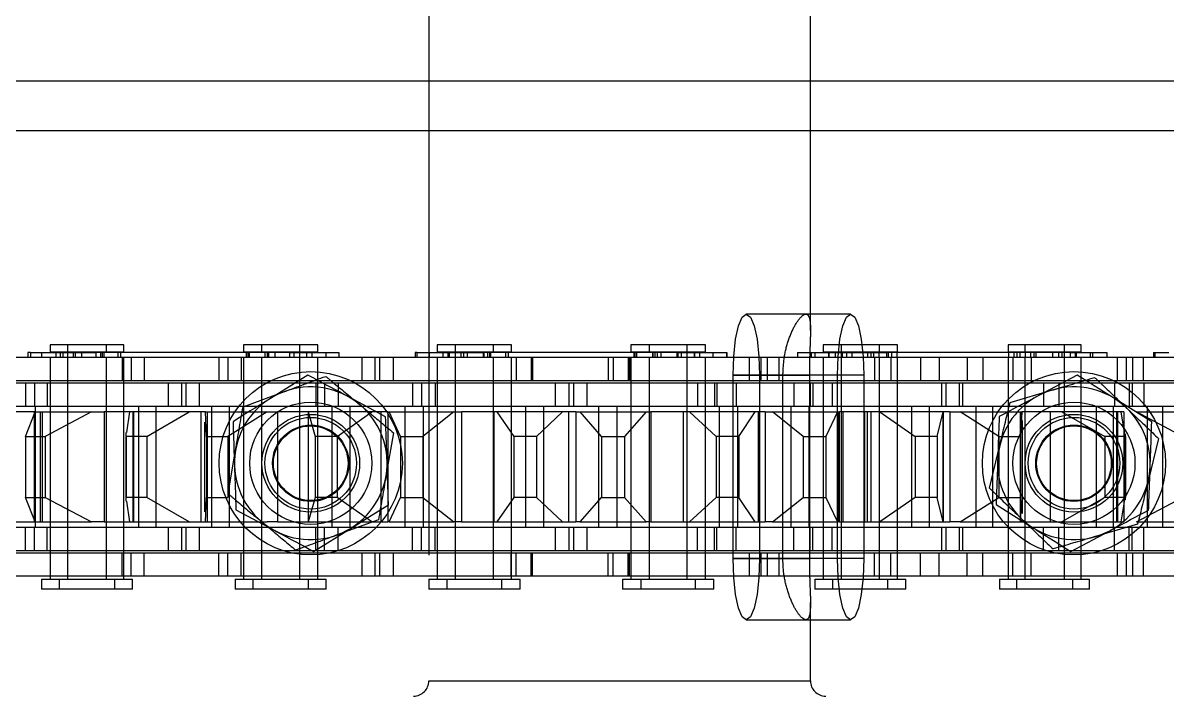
# Model space of a CAD drawing. Header units: metres. Extents: x 0 to 21025, y 0 to 14850.
# Drawn here: x 5681.6 to 5756.6, y 9286.4 to 9330.4 of the extents above; entities that cross this region are included whole.
import ezdxf

# ---------------------------------------------------------------- set-up
doc = ezdxf.new("R2010")
doc.units = ezdxf.units.M
doc.header["$LTSCALE"] = 25
doc.linetypes.add('HIDDEN2', pattern=[4.7625, 3.175, -1.5875])
doc.layers.add('SL4', color=4, linetype='Continuous')
doc.layers.add('ST1', color=7, linetype='HIDDEN2')

msp = doc.modelspace()

# ---------------------------------------------------------------- linework, layer by layer
at = {"layer": 'SL4'}
for p, q in [((5823.739, 9326.624), (5668.499, 9326.624)), ((5700.309, 9307.394), (5697.858, 9305.869)), ((5750.704, 9307.393), (5748.154, 9306.04)), ((5705.401, 9304.673), (5702.855, 9306.033)), ((5755.598, 9304.331), (5753.151, 9305.862)), ((5745.4, 9298.916), (5747.847, 9297.385)), ((5695.596, 9298.574), (5698.142, 9297.214)), ((5700.688, 9295.853), (5703.14, 9297.378)), ((5750.294, 9295.854), (5752.844, 9297.208))]:
    msp.add_line(p, q, dxfattribs=at)
for centre, start, end in [((5700.499, 9301.624), 61.88136, 121.88136), ((5750.499, 9301.624), 57.96809, 117.96809), ((5700.499, 9301.624), 121.88136, 181.88136), ((5700.499, 9301.624), 1.88136, 61.88136), ((5750.499, 9301.624), 117.96809, 177.96809), ((5750.499, 9301.624), 357.96809, 57.96809), ((5700.499, 9301.624), 301.88136, 1.88136), ((5750.499, 9301.624), 177.96809, 237.96809), ((5700.499, 9301.624), 181.88136, 241.88136), ((5750.499, 9301.624), 297.96809, 357.96809), ((5700.499, 9301.624), 241.88136, 301.88136), ((5750.499, 9301.624), 237.96809, 297.96809)]:
    msp.add_arc(centre, 5, start, end, dxfattribs=at)
for points, knots in [([(5702.855, 9306.033), (5702.795, 9306.066), (5701.935, 9306.525), (5701.093, 9306.975), (5700.309, 9307.394)], [0, 0, 0, 0, 0.070201, 1, 1, 1, 1]), ([(5753.151, 9305.862), (5753.093, 9305.899), (5752.266, 9306.416), (5751.457, 9306.922), (5750.704, 9307.393)], [0, 0, 0, 0, 0.070201, 1, 1, 1, 1]), ([(5697.858, 9305.869), (5697.8, 9305.833), (5696.972, 9305.318), (5696.161, 9304.814), (5695.407, 9304.345)], [0, 0, 0, 0, 0.070201, 1, 1, 1, 1]), ([(5748.154, 9306.04), (5748.094, 9306.008), (5747.233, 9305.55), (5746.389, 9305.102), (5745.604, 9304.686)], [0, 0, 0, 0, 0.070201, 1, 1, 1, 1]), ([(5705.496, 9301.788), (5705.489, 9302.014), (5705.457, 9302.99), (5705.425, 9303.942), (5705.401, 9304.673)], [0, 0, 0, 0, 0.231849, 1, 1, 1, 1]), ([(5745.604, 9304.686), (5745.578, 9303.955), (5745.545, 9303.003), (5745.51, 9302.027), (5745.502, 9301.801)], [0, 0, 0, 0, 0.768151, 1, 1, 1, 1]), ([(5695.407, 9304.345), (5695.431, 9303.614), (5695.462, 9302.662), (5695.494, 9301.686), (5695.502, 9301.459)], [0, 0, 0, 0, 0.768151, 1, 1, 1, 1]), ([(5755.496, 9301.446), (5755.504, 9301.673), (5755.538, 9302.649), (5755.572, 9303.6), (5755.598, 9304.331)], [0, 0, 0, 0, 0.231849, 1, 1, 1, 1]), ([(5705.591, 9298.903), (5705.584, 9299.101), (5705.554, 9300.04), (5705.521, 9301.017), (5705.496, 9301.788)], [0, 0, 0, 0, 0.211001, 1, 1, 1, 1]), ([(5745.502, 9301.801), (5745.475, 9301.03), (5745.44, 9300.053), (5745.407, 9299.114), (5745.4, 9298.916)], [0, 0, 0, 0, 0.788999, 1, 1, 1, 1]), ([(5695.502, 9301.459), (5695.527, 9300.689), (5695.559, 9299.712), (5695.59, 9298.772), (5695.596, 9298.574)], [0, 0, 0, 0, 0.788999, 1, 1, 1, 1]), ([(5755.393, 9298.561), (5755.4, 9298.76), (5755.434, 9299.699), (5755.468, 9300.676), (5755.496, 9301.446)], [0, 0, 0, 0, 0.211001, 1, 1, 1, 1]), ([(5703.14, 9297.378), (5703.198, 9297.414), (5704.026, 9297.929), (5704.837, 9298.433), (5705.591, 9298.903)], [0, 0, 0, 0, 0.070201, 1, 1, 1, 1]), ([(5752.844, 9297.208), (5752.904, 9297.24), (5753.765, 9297.697), (5754.609, 9298.145), (5755.393, 9298.561)], [0, 0, 0, 0, 0.070201, 1, 1, 1, 1]), ([(5698.142, 9297.214), (5698.203, 9297.181), (5699.062, 9296.722), (5699.905, 9296.272), (5700.688, 9295.853)], [0, 0, 0, 0, 0.070201, 1, 1, 1, 1]), ([(5747.847, 9297.385), (5747.905, 9297.349), (5748.731, 9296.831), (5749.541, 9296.325), (5750.294, 9295.854)], [0, 0, 0, 0, 0.070201, 1, 1, 1, 1])]:
    msp.add_open_spline(points, degree=3, knots=knots, dxfattribs=at)
at = {"layer": 'ST1'}
for p, q in [((5708.236, 9374.989), (5708.236, 9287.384)), ((5733.236, 9310.319), (5733.236, 9374.989)), ((5878.736, 9323.386), (4878.736, 9323.386)), ((5732.939, 9311.384), (5729.034, 9311.384)), ((5735.868, 9311.384), (5729.034, 9311.384)), ((5683.426, 9309.384), (5683.423, 9309.384)), ((5683.423, 9309.384), (5683.423, 9308.91)), ((5684.569, 9309.384), (5683.426, 9309.384)), ((5688.259, 9309.384), (5684.569, 9309.384)), ((5684.569, 9309.384), (5684.569, 9308.91)), ((5687.113, 9308.91), (5687.113, 9309.384)), ((5688.259, 9308.91), (5688.259, 9309.384)), ((5696.104, 9309.384), (5696.101, 9309.384)), ((5696.101, 9309.384), (5696.101, 9308.91)), ((5697.269, 9309.384), (5696.104, 9309.384)), ((5700.959, 9309.384), (5697.269, 9309.384)), ((5697.269, 9309.384), (5697.269, 9308.91)), ((5699.791, 9308.91), (5699.791, 9309.384)), ((5700.959, 9308.91), (5700.959, 9309.384)), ((5708.78, 9309.384), (5708.779, 9309.384)), ((5708.779, 9309.384), (5708.779, 9308.91)), ((5709.969, 9309.384), (5708.78, 9309.384)), ((5713.659, 9309.384), (5709.969, 9309.384)), ((5709.969, 9309.384), (5709.969, 9308.91)), ((5712.469, 9308.91), (5712.469, 9309.384)), ((5713.659, 9308.91), (5713.659, 9309.384)), ((5721.473, 9309.384), (5721.472, 9309.384)), ((5721.472, 9309.384), (5721.472, 9308.91)), ((5722.668, 9309.384), (5721.473, 9309.384)), ((5726.358, 9309.384), (5722.668, 9309.384)), ((5722.668, 9309.384), (5722.668, 9308.91)), ((5725.162, 9308.91), (5725.162, 9309.384)), ((5726.358, 9308.91), (5726.358, 9309.384)), ((5735.239, 9309.384), (5734.071, 9309.384)), ((5734.071, 9309.384), (5734.071, 9308.91)), ((5738.929, 9309.384), (5735.239, 9309.384)), ((5735.239, 9309.384), (5735.239, 9308.91)), ((5737.761, 9308.91), (5737.761, 9309.384)), ((5738.929, 9308.91), (5738.929, 9309.384)), ((5747.283, 9309.384), (5746.182, 9309.384)), ((5746.182, 9309.384), (5746.182, 9308.91)), ((5750.973, 9309.384), (5747.283, 9309.384)), ((5747.283, 9309.384), (5747.283, 9308.91)), ((5749.872, 9308.91), (5749.872, 9309.384)), ((5750.973, 9308.91), (5750.973, 9309.384)), ((5689.589, 9308.541), (5680.494, 9308.541)), ((5681.956, 9308.873), (5681.956, 9308.541)), ((5682.129, 9308.873), (5681.956, 9308.873)), ((5682.129, 9308.873), (5682.129, 9308.541)), ((5682.129, 9308.873), (5682.862, 9308.873)), ((5682.862, 9308.873), (5686.414, 9308.873)), ((5682.862, 9308.873), (5682.862, 9308.541)), ((5683.423, 9308.91), (5684.569, 9308.91)), ((5683.423, 9308.541), (5683.423, 9307.021)), ((5683.423, 9308.541), (5683.423, 9294.042)), ((5683.792, 9308.91), (5683.792, 9308.541)), ((5684.076, 9308.873), (5684.076, 9308.541)), ((5684.249, 9308.873), (5684.249, 9308.541)), ((5684.569, 9308.91), (5688.259, 9308.91)), ((5684.569, 9308.873), (5684.569, 9307.021)), ((5684.569, 9308.541), (5684.569, 9294.042)), ((5684.938, 9308.91), (5684.938, 9308.541)), ((5685.06, 9308.873), (5685.06, 9308.541)), ((5685.475, 9308.873), (5685.475, 9308.541)), ((5686.414, 9308.873), (5686.414, 9308.541)), ((5699.114, 9308.873), (5686.414, 9308.873)), ((5686.744, 9308.541), (5686.744, 9308.91)), ((5686.832, 9308.873), (5686.832, 9308.541)), ((5686.936, 9308.873), (5686.936, 9308.541)), ((5687.113, 9307.021), (5687.113, 9308.541)), ((5687.113, 9294.042), (5687.113, 9308.541)), ((5687.89, 9308.541), (5687.89, 9308.91)), ((5688.033, 9308.873), (5688.033, 9308.541)), ((5688.145, 9308.541), (5688.145, 9307.021)), ((5688.259, 9307.021), (5688.259, 9308.541)), ((5688.259, 9294.042), (5688.259, 9308.541)), ((5688.729, 9308.541), (5688.729, 9307.021)), ((5689.589, 9308.541), (5689.589, 9307.021)), ((5695.939, 9308.541), (5689.589, 9308.541)), ((5694.484, 9308.541), (5694.484, 9307.021)), ((5695.069, 9308.541), (5695.069, 9307.021)), ((5695.939, 9308.541), (5695.939, 9307.021)), ((5705.034, 9308.541), (5695.939, 9308.541)), ((5696.101, 9308.91), (5697.269, 9308.91)), ((5696.101, 9308.541), (5696.101, 9307.021)), ((5696.101, 9308.541), (5696.101, 9294.042)), ((5696.278, 9308.873), (5696.278, 9308.541)), ((5696.381, 9308.873), (5696.381, 9308.541)), ((5696.47, 9308.91), (5696.47, 9308.541)), ((5697.269, 9308.91), (5700.959, 9308.91)), ((5697.269, 9308.541), (5697.269, 9307.021)), ((5697.269, 9308.541), (5697.269, 9294.042)), ((5697.495, 9308.873), (5697.495, 9308.541)), ((5697.638, 9308.91), (5697.638, 9308.541)), ((5697.738, 9308.873), (5697.738, 9308.541)), ((5698.154, 9308.873), (5698.154, 9308.541)), ((5699.114, 9308.873), (5699.114, 9308.541)), ((5699.114, 9308.873), (5702.345, 9308.873)), ((5699.422, 9308.541), (5699.422, 9308.91)), ((5699.791, 9307.021), (5699.791, 9308.873)), ((5699.791, 9294.042), (5699.791, 9308.541)), ((5700.221, 9308.873), (5700.221, 9308.541)), ((5700.59, 9308.541), (5700.59, 9308.91)), ((5700.959, 9307.021), (5700.959, 9308.541)), ((5700.959, 9294.042), (5700.959, 9308.541)), ((5701.498, 9308.541), (5701.498, 9308.873)), ((5702.345, 9308.873), (5702.345, 9308.541)), ((5703.866, 9307.021), (5703.866, 9308.541)), ((5704.704, 9308.541), (5704.704, 9307.021)), ((5705.894, 9308.541), (5705.034, 9308.541)), ((5705.034, 9307.021), (5705.034, 9308.541)), ((5715.028, 9308.541), (5705.894, 9308.541)), ((5705.894, 9308.541), (5705.894, 9307.021)), ((5707.346, 9308.873), (5707.346, 9308.541)), ((5707.444, 9308.873), (5707.346, 9308.873)), ((5707.444, 9308.873), (5707.444, 9308.541)), ((5707.444, 9308.873), (5708.262, 9308.873)), ((5708.262, 9308.873), (5711.842, 9308.873)), ((5708.262, 9308.873), (5708.262, 9308.541)), ((5708.779, 9308.91), (5709.969, 9308.91)), ((5708.779, 9308.541), (5708.779, 9307.021)), ((5708.779, 9308.541), (5708.779, 9294.042)), ((5709.148, 9308.91), (5709.148, 9308.541)), ((5709.469, 9308.873), (5709.469, 9308.541)), ((5709.567, 9308.873), (5709.567, 9308.541)), ((5709.969, 9308.91), (5713.659, 9308.91)), ((5709.969, 9308.873), (5709.969, 9307.021)), ((5709.969, 9308.541), (5709.969, 9294.042)), ((5710.338, 9308.91), (5710.338, 9308.541)), ((5710.506, 9308.873), (5710.506, 9308.541)), ((5710.743, 9308.873), (5710.743, 9308.541)), ((5711.786, 9308.873), (5711.786, 9308.541)), ((5711.842, 9308.873), (5711.842, 9308.541)), ((5724.542, 9308.873), (5711.842, 9308.873)), ((5712.1, 9308.541), (5712.1, 9308.91)), ((5712.213, 9308.873), (5712.213, 9308.541)), ((5712.272, 9308.873), (5712.272, 9308.541)), ((5712.469, 9307.021), (5712.469, 9308.541)), ((5712.469, 9294.042), (5712.469, 9308.541)), ((5713.29, 9308.541), (5713.29, 9308.91)), ((5713.426, 9308.873), (5713.426, 9308.541)), ((5713.44, 9308.873), (5713.44, 9308.541)), ((5713.631, 9308.541), (5713.631, 9307.021)), ((5713.659, 9307.021), (5713.659, 9308.541)), ((5713.659, 9294.042), (5713.659, 9308.541)), ((5713.964, 9308.541), (5713.964, 9307.021)), ((5714.949, 9308.541), (5714.949, 9307.021)), ((5715.028, 9308.541), (5715.028, 9307.021)), ((5721.378, 9308.541), (5715.028, 9308.541)), ((5719.977, 9308.541), (5719.977, 9307.021)), ((5720.311, 9308.541), (5720.311, 9307.021)), ((5721.299, 9308.541), (5721.299, 9307.021)), ((5721.378, 9308.541), (5721.378, 9307.021)), ((5730.433, 9308.541), (5721.378, 9308.541)), ((5721.472, 9308.91), (5722.668, 9308.91)), ((5721.472, 9308.541), (5721.472, 9307.021)), ((5721.472, 9308.541), (5721.472, 9294.042)), ((5721.67, 9308.873), (5721.67, 9308.541)), ((5721.729, 9308.873), (5721.729, 9308.541)), ((5721.841, 9308.91), (5721.841, 9308.541)), ((5722.668, 9308.91), (5726.358, 9308.91)), ((5722.668, 9308.541), (5722.668, 9307.021)), ((5722.668, 9308.541), (5722.668, 9294.042)), ((5722.887, 9308.873), (5722.887, 9308.541)), ((5722.901, 9308.873), (5722.901, 9308.541)), ((5723.037, 9308.91), (5723.037, 9308.541)), ((5723.199, 9308.873), (5723.199, 9308.541)), ((5723.436, 9308.873), (5723.436, 9308.541)), ((5724.485, 9308.873), (5724.485, 9308.541)), ((5724.542, 9308.873), (5724.542, 9308.541)), ((5724.542, 9308.873), (5727.756, 9308.873)), ((5724.793, 9308.541), (5724.793, 9308.91)), ((5725.162, 9307.021), (5725.162, 9308.873)), ((5725.162, 9294.042), (5725.162, 9308.541)), ((5725.609, 9308.873), (5725.609, 9308.541)), ((5725.632, 9308.873), (5725.632, 9308.541)), ((5725.989, 9308.541), (5725.989, 9308.91)), ((5726.358, 9307.021), (5726.358, 9308.541)), ((5726.358, 9294.042), (5726.358, 9308.541)), ((5726.869, 9308.541), (5726.869, 9308.873)), ((5727.732, 9308.873), (5727.732, 9308.541)), ((5727.756, 9308.873), (5727.756, 9308.541)), ((5729.237, 9307.021), (5729.237, 9308.541)), ((5729.996, 9308.541), (5729.996, 9307.021)), ((5731.164, 9308.541), (5730.433, 9308.541)), ((5730.433, 9307.021), (5730.433, 9308.541)), ((5741.679, 9308.541), (5731.164, 9308.541)), ((5731.164, 9308.541), (5731.164, 9307.021)), ((5732.391, 9308.873), (5732.391, 9308.541)), ((5732.391, 9308.873), (5733.532, 9308.873)), ((5733.279, 9308.873), (5733.279, 9308.541)), ((5733.532, 9308.873), (5738.21, 9308.873)), ((5733.532, 9308.873), (5733.532, 9308.541)), ((5734.071, 9308.91), (5735.239, 9308.91)), ((5734.071, 9308.541), (5734.071, 9307.021)), ((5734.071, 9308.541), (5734.071, 9294.042)), ((5734.416, 9308.873), (5734.416, 9308.541)), ((5734.44, 9308.91), (5734.44, 9308.541)), ((5734.847, 9308.873), (5734.847, 9308.541)), ((5735.239, 9308.91), (5738.929, 9308.91)), ((5735.239, 9308.873), (5735.239, 9307.021)), ((5735.239, 9308.541), (5735.239, 9294.042)), ((5735.305, 9308.873), (5735.305, 9308.541)), ((5735.608, 9308.91), (5735.608, 9308.541)), ((5735.957, 9308.873), (5735.957, 9308.541)), ((5736.985, 9308.873), (5736.985, 9308.541)), ((5737.194, 9308.873), (5737.194, 9308.541)), ((5737.392, 9308.541), (5737.392, 9308.91)), ((5737.44, 9308.541), (5737.44, 9307.021)), ((5737.726, 9308.873), (5737.726, 9308.541)), ((5737.761, 9307.021), (5737.761, 9308.541)), ((5737.761, 9294.042), (5737.761, 9308.541)), ((5738.21, 9308.873), (5738.21, 9308.541)), ((5750.255, 9308.873), (5738.21, 9308.873)), ((5738.339, 9308.873), (5738.339, 9308.541)), ((5738.511, 9308.541), (5738.511, 9307.021)), ((5738.56, 9308.541), (5738.56, 9308.91)), ((5738.9, 9308.873), (5738.9, 9308.541)), ((5738.929, 9307.021), (5738.929, 9308.541)), ((5738.929, 9294.042), (5738.929, 9308.541)), ((5740.448, 9308.541), (5740.448, 9307.021)), ((5741.679, 9308.541), (5741.679, 9307.021)), ((5747.701, 9308.541), (5741.679, 9308.541)), ((5743.496, 9308.541), (5743.496, 9307.021)), ((5744.533, 9308.541), (5744.533, 9307.021)), ((5746.182, 9308.91), (5747.283, 9308.91)), ((5746.182, 9308.541), (5746.182, 9307.021)), ((5746.182, 9308.541), (5746.182, 9294.042)), ((5746.217, 9308.873), (5746.217, 9308.541)), ((5746.503, 9308.541), (5746.503, 9307.021)), ((5746.551, 9308.91), (5746.551, 9308.541)), ((5746.75, 9308.873), (5746.75, 9308.541)), ((5746.958, 9308.873), (5746.958, 9308.541)), ((5747.283, 9308.91), (5750.973, 9308.91)), ((5747.283, 9308.541), (5747.283, 9307.021)), ((5747.283, 9308.541), (5747.283, 9294.042)), ((5747.312, 9308.873), (5747.312, 9308.541)), ((5747.652, 9308.91), (5747.652, 9308.541)), ((5747.701, 9308.541), (5747.701, 9307.021)), ((5755.048, 9308.541), (5747.701, 9308.541)), ((5747.873, 9308.873), (5747.873, 9308.541)), ((5748.002, 9308.873), (5748.002, 9308.541)), ((5749.096, 9308.873), (5749.096, 9308.541)), ((5749.503, 9308.541), (5749.503, 9308.91)), ((5749.71, 9308.873), (5749.71, 9308.541)), ((5749.872, 9307.021), (5749.872, 9308.873)), ((5749.872, 9294.042), (5749.872, 9308.541)), ((5750.255, 9308.873), (5750.255, 9308.541)), ((5750.255, 9308.873), (5752.66, 9308.873)), ((5750.604, 9308.541), (5750.604, 9308.91)), ((5750.646, 9308.873), (5750.646, 9308.541)), ((5750.973, 9307.021), (5750.973, 9308.541)), ((5750.973, 9294.042), (5750.973, 9308.541)), ((5751.579, 9308.541), (5751.579, 9308.873)), ((5751.725, 9308.873), (5751.725, 9308.541)), ((5752.66, 9308.873), (5752.66, 9308.541)), ((5753.341, 9308.541), (5753.341, 9307.021)), ((5753.947, 9307.021), (5753.947, 9308.541)), ((5754.341, 9308.541), (5754.341, 9307.021)), ((5765.874, 9308.541), (5755.048, 9308.541)), ((5755.048, 9307.021), (5755.048, 9308.541)), ((5755.709, 9308.873), (5756.709, 9308.873)), ((5755.709, 9308.873), (5755.709, 9308.541)), ((5755.808, 9308.873), (5755.808, 9308.541)), ((5689.589, 9307.021), (5680.494, 9307.021)), ((5695.939, 9307.021), (5689.589, 9307.021)), ((5705.034, 9307.021), (5695.939, 9307.021)), ((5705.894, 9307.021), (5705.034, 9307.021)), ((5715.028, 9307.021), (5705.894, 9307.021)), ((5721.378, 9307.021), (5715.028, 9307.021)), ((5730.433, 9307.021), (5721.378, 9307.021)), ((5728.168, 9307.384), (5731.431, 9307.384)), ((5728.168, 9295.384), (5728.168, 9307.384)), ((5735.001, 9307.384), (5728.168, 9307.384)), ((5729.901, 9307.384), (5729.901, 9295.384)), ((5729.901, 9307.384), (5733.164, 9307.384)), ((5736.735, 9307.384), (5729.901, 9307.384)), ((5731.164, 9307.021), (5730.433, 9307.021)), ((5741.679, 9307.021), (5731.164, 9307.021)), ((5731.431, 9295.384), (5731.431, 9307.384)), ((5733.164, 9307.384), (5733.164, 9295.384)), ((5735.001, 9295.384), (5735.001, 9307.384)), ((5736.735, 9307.384), (5736.735, 9295.384)), ((5747.701, 9307.021), (5741.679, 9307.021)), ((5755.048, 9307.021), (5747.701, 9307.021)), ((5765.874, 9307.021), (5755.048, 9307.021)), ((5683.239, 9306.869), (5676.889, 9306.869)), ((5681.806, 9306.869), (5681.806, 9305.349)), ((5682.39, 9306.869), (5682.39, 9305.349)), ((5683.239, 9306.869), (5683.239, 9305.349)), ((5692.334, 9306.869), (5683.239, 9306.869)), ((5683.423, 9306.869), (5683.423, 9305.349)), ((5684.569, 9306.869), (5684.569, 9305.349)), ((5687.113, 9305.349), (5687.113, 9306.869)), ((5688.259, 9305.349), (5688.259, 9306.869)), ((5691.188, 9305.349), (5691.188, 9306.869)), ((5692.026, 9306.869), (5692.026, 9305.349)), ((5693.194, 9306.869), (5692.334, 9306.869)), ((5692.334, 9305.349), (5692.334, 9306.869)), ((5702.289, 9306.869), (5693.194, 9306.869)), ((5693.194, 9306.869), (5693.194, 9305.349)), ((5696.061, 9305.316), (5698.769, 9306.315)), ((5696.101, 9306.869), (5696.101, 9305.349)), ((5697.269, 9306.869), (5697.269, 9305.349)), ((5699.791, 9305.349), (5699.791, 9306.869)), ((5700.823, 9306.869), (5700.823, 9305.349)), ((5700.959, 9305.349), (5700.959, 9306.869)), ((5701.408, 9306.869), (5701.408, 9305.349)), ((5702.289, 9306.869), (5702.289, 9305.349)), ((5708.639, 9306.869), (5702.289, 9306.869)), ((5707.163, 9306.869), (5707.163, 9305.349)), ((5707.747, 9306.869), (5707.747, 9305.349)), ((5708.639, 9306.869), (5708.639, 9305.349)), ((5717.734, 9306.869), (5708.639, 9306.869)), ((5708.779, 9306.869), (5708.779, 9305.349)), ((5709.969, 9306.869), (5709.969, 9305.349)), ((5712.469, 9305.349), (5712.469, 9306.869)), ((5713.659, 9305.349), (5713.659, 9306.869)), ((5716.544, 9305.349), (5716.544, 9306.869)), ((5717.397, 9306.869), (5717.397, 9305.349)), ((5718.593, 9306.869), (5717.734, 9306.869)), ((5717.734, 9305.349), (5717.734, 9306.869)), ((5728.369, 9306.869), (5718.593, 9306.869)), ((5718.593, 9306.869), (5718.593, 9305.349)), ((5721.472, 9306.869), (5721.472, 9305.349)), ((5722.668, 9306.869), (5722.668, 9305.349)), ((5725.162, 9305.349), (5725.162, 9306.869)), ((5725.838, 9306.869), (5725.838, 9305.349)), ((5726.358, 9305.349), (5726.358, 9306.869)), ((5726.943, 9306.869), (5726.943, 9305.349)), ((5727.096, 9306.869), (5727.096, 9305.349)), ((5728.369, 9306.869), (5728.369, 9305.349)), ((5734.654, 9306.869), (5728.369, 9306.869)), ((5732.138, 9306.869), (5732.138, 9305.349)), ((5733.228, 9306.869), (5733.228, 9305.349)), ((5733.395, 9306.869), (5733.395, 9305.349)), ((5734.071, 9306.869), (5734.071, 9305.349)), ((5734.654, 9306.869), (5734.654, 9305.349)), ((5743.004, 9306.869), (5734.654, 9306.869)), ((5735.239, 9306.869), (5735.239, 9305.349)), ((5737.761, 9305.349), (5737.761, 9306.869)), ((5738.929, 9305.349), (5738.929, 9306.869)), ((5741.836, 9305.349), (5741.836, 9306.869)), ((5742.107, 9306.869), (5742.107, 9305.349)), ((5743.208, 9306.869), (5743.004, 9306.869)), ((5743.004, 9305.349), (5743.004, 9306.869)), ((5754.316, 9306.869), (5743.208, 9306.869)), ((5743.208, 9306.869), (5743.208, 9305.349)), ((5746.182, 9306.869), (5746.182, 9305.349)), ((5746.323, 9305.611), (5749.094, 9306.422)), ((5747.283, 9306.869), (5747.283, 9305.349)), ((5748.505, 9306.869), (5748.505, 9305.349)), ((5749.507, 9306.869), (5749.507, 9305.349)), ((5749.872, 9305.349), (5749.872, 9306.869)), ((5750.973, 9305.349), (5750.973, 9306.869)), ((5753.166, 9306.869), (5753.166, 9305.349)), ((5754.122, 9306.869), (5754.122, 9305.349)), ((5754.316, 9306.869), (5754.316, 9305.349)), ((5759.882, 9306.869), (5754.316, 9306.869)), ((5755.073, 9306.869), (5755.073, 9305.349)), ((5682.437, 9304.984), (5676.709, 9304.984)), ((5683.239, 9305.349), (5676.889, 9305.349)), ((5681.815, 9303.384), (5682.437, 9304.984)), ((5682.369, 9304.984), (5682.369, 9297.784)), ((5682.437, 9304.984), (5686.133, 9304.984)), ((5682.454, 9305.349), (5682.454, 9297.419)), ((5682.761, 9304.984), (5682.761, 9297.784)), ((5682.922, 9297.784), (5682.922, 9304.984)), ((5686.133, 9304.984), (5683.098, 9303.384)), ((5692.334, 9305.349), (5683.239, 9305.349)), ((5683.423, 9305.349), (5683.423, 9297.419)), ((5684.569, 9305.349), (5684.569, 9297.419)), ((5686.133, 9304.984), (5686.97, 9304.984)), ((5686.97, 9304.984), (5686.97, 9297.784)), ((5693.6, 9304.984), (5686.97, 9304.984)), ((5687.113, 9297.419), (5687.113, 9305.349)), ((5688.259, 9297.419), (5688.259, 9305.349)), ((5688.633, 9304.984), (5688.432, 9303.632)), ((5688.842, 9304.984), (5688.842, 9297.784)), ((5688.908, 9297.784), (5688.908, 9304.984)), ((5689.228, 9297.419), (5689.228, 9305.349)), ((5689.75, 9303.384), (5692.536, 9304.984)), ((5690.374, 9297.419), (5690.374, 9305.349)), ((5693.194, 9305.349), (5692.334, 9305.349)), ((5702.289, 9305.349), (5693.194, 9305.349)), ((5693.287, 9304.984), (5693.287, 9297.784)), ((5693.658, 9303.384), (5693.6, 9304.984)), ((5693.6, 9304.984), (5697.636, 9304.984)), ((5693.72, 9304.984), (5693.72, 9297.784)), ((5693.742, 9297.784), (5693.742, 9304.984)), ((5693.986, 9305.349), (5693.986, 9297.419)), ((5697.636, 9304.984), (5695.059, 9303.384)), ((5695.154, 9305.349), (5695.154, 9297.419)), ((5696.101, 9305.349), (5696.101, 9297.419)), ((5697.269, 9305.349), (5697.269, 9297.419)), ((5697.636, 9304.984), (5698.316, 9304.984)), ((5698.316, 9304.984), (5698.316, 9297.784)), ((5705.547, 9304.984), (5698.316, 9304.984)), ((5699.791, 9297.419), (5699.791, 9305.349)), ((5700.329, 9304.984), (5700.329, 9297.784)), ((5700.336, 9304.984), (5700.779, 9303.384)), ((5700.338, 9304.984), (5700.338, 9297.784)), ((5700.959, 9297.419), (5700.959, 9305.349)), ((5701.906, 9297.419), (5701.906, 9305.349)), ((5702.227, 9303.384), (5704.507, 9304.984)), ((5708.639, 9305.349), (5702.289, 9305.349)), ((5703.074, 9297.419), (5703.074, 9305.349)), ((5705.089, 9304.984), (5705.089, 9297.784)), ((5705.547, 9304.984), (5705.547, 9297.784)), ((5705.547, 9304.984), (5705.635, 9304.984)), ((5706.37, 9303.384), (5705.635, 9304.984)), ((5705.635, 9304.984), (5709.882, 9304.984)), ((5706.664, 9305.349), (5706.664, 9297.419)), ((5709.882, 9304.984), (5707.845, 9303.384)), ((5707.854, 9305.349), (5707.854, 9297.419)), ((5708.236, 9304.984), (5708.236, 9297.784)), ((5717.734, 9305.349), (5708.639, 9305.349)), ((5708.779, 9305.349), (5708.779, 9297.419)), ((5709.882, 9304.984), (5710.383, 9304.984)), ((5709.969, 9305.349), (5709.969, 9297.419)), ((5710.383, 9304.984), (5710.383, 9297.784)), ((5717.863, 9304.984), (5710.383, 9304.984)), ((5712.469, 9297.419), (5712.469, 9305.349)), ((5712.49, 9304.984), (5712.49, 9297.784)), ((5712.695, 9304.984), (5713.805, 9303.384)), ((5713.659, 9297.419), (5713.659, 9305.349)), ((5714.584, 9297.419), (5714.584, 9305.349)), ((5715.299, 9303.384), (5717, 9304.984)), ((5715.774, 9297.419), (5715.774, 9305.349)), ((5717.393, 9304.984), (5717.393, 9297.784)), ((5718.593, 9305.349), (5717.734, 9305.349)), ((5717.863, 9304.984), (5717.863, 9297.784)), ((5717.863, 9304.984), (5718.156, 9304.984)), ((5719.545, 9303.384), (5718.156, 9304.984)), ((5718.156, 9304.984), (5722.476, 9304.984)), ((5728.369, 9305.349), (5718.593, 9305.349)), ((5719.357, 9305.349), (5719.357, 9297.419)), ((5720.553, 9305.349), (5720.553, 9297.419)), ((5722.476, 9304.984), (5721.045, 9303.384)), ((5721.472, 9305.349), (5721.472, 9297.419)), ((5722.476, 9304.984), (5722.783, 9304.984)), ((5722.668, 9305.349), (5722.668, 9297.419)), ((5722.783, 9304.984), (5722.783, 9297.784)), ((5730.27, 9304.984), (5722.783, 9304.984)), ((5724.907, 9304.984), (5724.907, 9297.784)), ((5725.162, 9297.419), (5725.162, 9305.349)), ((5725.312, 9304.984), (5727.053, 9303.384)), ((5726.358, 9297.419), (5726.358, 9305.349)), ((5727.277, 9297.419), (5727.277, 9305.349)), ((5734.654, 9305.349), (5728.369, 9305.349)), ((5728.473, 9297.419), (5728.473, 9305.349)), ((5728.546, 9303.384), (5729.613, 9304.984)), ((5729.804, 9304.984), (5729.804, 9297.784)), ((5730.27, 9304.984), (5730.27, 9297.784)), ((5730.27, 9304.984), (5730.759, 9304.984)), ((5732.758, 9303.384), (5730.759, 9304.984)), ((5730.759, 9304.984), (5735.015, 9304.984)), ((5731.431, 9297.784), (5731.431, 9304.984)), ((5731.956, 9305.349), (5731.956, 9297.419)), ((5733.124, 9305.349), (5733.124, 9297.419)), ((5733.164, 9304.984), (5733.164, 9297.784)), ((5734.071, 9305.349), (5734.071, 9297.419)), ((5735.015, 9304.984), (5734.235, 9303.384)), ((5743.004, 9305.349), (5734.654, 9305.349)), ((5735.015, 9304.984), (5735.117, 9304.984)), ((5735.05, 9297.784), (5735.05, 9304.984)), ((5735.117, 9304.984), (5735.117, 9297.784)), ((5742.372, 9304.984), (5735.117, 9304.984)), ((5735.239, 9305.349), (5735.239, 9297.419)), ((5735.348, 9304.984), (5735.348, 9297.784)), ((5736.784, 9304.984), (5736.784, 9297.784)), ((5736.974, 9297.784), (5736.974, 9304.984)), ((5736.979, 9297.784), (5736.979, 9304.984)), ((5737.189, 9304.984), (5737.189, 9297.784)), ((5737.761, 9297.419), (5737.761, 9305.349)), ((5737.783, 9304.984), (5740.099, 9303.384)), ((5738.929, 9297.419), (5738.929, 9305.349)), ((5739.876, 9297.419), (5739.876, 9305.349)), ((5741.044, 9297.419), (5741.044, 9305.349)), ((5741.542, 9303.384), (5741.94, 9304.984)), ((5741.924, 9304.984), (5741.924, 9297.784)), ((5741.942, 9297.784), (5741.942, 9304.984)), ((5742.372, 9304.984), (5742.372, 9297.784)), ((5742.372, 9304.984), (5743.041, 9304.984)), ((5743.208, 9305.349), (5743.004, 9305.349)), ((5745.584, 9303.384), (5743.041, 9304.984)), ((5743.041, 9304.984), (5747.094, 9304.984)), ((5754.316, 9305.349), (5743.208, 9305.349)), ((5744.067, 9305.349), (5744.067, 9297.419)), ((5745.168, 9305.349), (5745.168, 9297.419)), ((5746.182, 9305.349), (5746.182, 9297.419)), ((5746.971, 9304.984), (5746.971, 9297.784)), ((5746.988, 9304.984), (5746.988, 9297.784)), ((5747.094, 9304.984), (5746.992, 9303.384)), ((5753.778, 9304.984), (5747.094, 9304.984)), ((5747.283, 9305.349), (5747.283, 9297.419)), ((5748.943, 9304.984), (5748.943, 9297.784)), ((5749.705, 9304.984), (5752.522, 9303.384)), ((5749.872, 9297.419), (5749.872, 9305.349)), ((5750.973, 9297.419), (5750.973, 9305.349)), ((5751.987, 9297.419), (5751.987, 9305.349)), ((5753.088, 9297.419), (5753.088, 9305.349)), ((5753.288, 9304.984), (5753.288, 9297.784)), ((5753.363, 9304.984), (5753.363, 9297.784)), ((5753.844, 9303.527), (5753.586, 9304.984)), ((5753.778, 9304.984), (5753.778, 9297.784)), ((5759.882, 9305.349), (5754.316, 9305.349)), ((5757.612, 9303.384), (5754.605, 9304.984)), ((5754.605, 9304.984), (5758.327, 9304.984)), ((5755.301, 9305.349), (5755.301, 9297.419)), ((5756.301, 9305.349), (5756.301, 9297.419)), ((5693.54, 9304.317), (5693.54, 9298.45)), ((5747.137, 9298.345), (5747.137, 9304.422)), ((5681.815, 9303.384), (5683.098, 9303.384)), ((5681.815, 9303.384), (5681.815, 9299.384)), ((5683.098, 9303.384), (5683.098, 9299.384)), ((5688.386, 9303.632), (5688.386, 9299.135)), ((5688.395, 9303.384), (5688.395, 9299.384)), ((5689.75, 9303.384), (5688.395, 9303.384)), ((5689.75, 9303.384), (5689.75, 9299.384)), ((5693.658, 9303.384), (5695.059, 9303.384)), ((5693.658, 9303.384), (5693.658, 9299.384)), ((5695.059, 9303.384), (5695.059, 9299.384)), ((5700.779, 9303.384), (5700.779, 9299.384)), ((5702.227, 9303.384), (5700.779, 9303.384)), ((5702.227, 9303.384), (5702.227, 9299.384)), ((5705.916, 9303.621), (5705.426, 9300.776)), ((5706.37, 9303.384), (5707.845, 9303.384)), ((5706.37, 9303.384), (5706.37, 9299.384)), ((5707.845, 9303.384), (5707.845, 9299.384)), ((5715.299, 9303.384), (5713.805, 9303.384)), ((5713.805, 9303.384), (5713.805, 9299.384)), ((5715.299, 9303.384), (5715.299, 9299.384)), ((5719.545, 9303.384), (5721.045, 9303.384)), ((5719.545, 9303.384), (5719.545, 9299.384)), ((5721.045, 9303.384), (5721.045, 9299.384)), ((5727.053, 9303.384), (5727.053, 9299.384)), ((5728.546, 9303.384), (5727.053, 9303.384)), ((5728.546, 9303.384), (5728.546, 9299.384)), ((5732.758, 9303.384), (5734.235, 9303.384)), ((5732.758, 9303.384), (5732.758, 9299.384)), ((5734.235, 9303.384), (5734.235, 9299.384)), ((5740.099, 9303.384), (5740.099, 9299.384)), ((5741.542, 9303.384), (5740.099, 9303.384)), ((5741.542, 9303.384), (5741.542, 9299.384)), ((5745.584, 9303.384), (5745.584, 9299.384)), ((5745.584, 9303.384), (5746.992, 9303.384)), ((5746.992, 9303.384), (5746.992, 9299.384)), ((5752.522, 9303.384), (5752.522, 9299.384)), ((5753.87, 9303.384), (5752.522, 9303.384)), ((5753.87, 9303.384), (5753.87, 9299.384)), ((5753.872, 9299.24), (5753.872, 9303.527)), ((5756.04, 9303.246), (5755.357, 9300.441)), ((5695.082, 9299.627), (5695.571, 9302.472)), ((5744.958, 9300.001), (5745.641, 9302.806)), ((5682.437, 9297.784), (5681.815, 9299.384)), ((5681.815, 9299.384), (5683.098, 9299.384)), ((5683.098, 9299.384), (5686.133, 9297.784)), ((5689.75, 9299.384), (5688.395, 9299.384)), ((5688.432, 9299.135), (5688.633, 9297.784)), ((5692.536, 9297.784), (5689.75, 9299.384)), ((5693.6, 9297.784), (5693.658, 9299.384)), ((5693.658, 9299.384), (5695.059, 9299.384)), ((5700.779, 9299.384), (5700.336, 9297.784)), ((5702.227, 9299.384), (5700.779, 9299.384)), ((5704.507, 9297.784), (5702.227, 9299.384)), ((5705.635, 9297.784), (5706.37, 9299.384)), ((5706.37, 9299.384), (5707.845, 9299.384)), ((5707.845, 9299.384), (5709.882, 9297.784)), ((5713.805, 9299.384), (5712.695, 9297.784)), ((5715.299, 9299.384), (5713.805, 9299.384)), ((5717, 9297.784), (5715.299, 9299.384)), ((5718.156, 9297.784), (5719.545, 9299.384)), ((5719.545, 9299.384), (5721.045, 9299.384)), ((5721.045, 9299.384), (5722.476, 9297.784)), ((5727.053, 9299.384), (5725.312, 9297.784)), ((5728.546, 9299.384), (5727.053, 9299.384)), ((5729.613, 9297.784), (5728.546, 9299.384)), ((5730.759, 9297.784), (5732.758, 9299.384)), ((5732.758, 9299.384), (5734.235, 9299.384)), ((5734.235, 9299.384), (5735.015, 9297.784)), ((5740.099, 9299.384), (5737.783, 9297.784)), ((5741.542, 9299.384), (5740.099, 9299.384)), ((5741.94, 9297.784), (5741.542, 9299.384)), ((5743.041, 9297.784), (5745.584, 9299.384)), ((5745.584, 9299.384), (5746.992, 9299.384)), ((5746.992, 9299.384), (5747.058, 9298.345)), ((5752.522, 9299.384), (5749.705, 9297.784)), ((5753.87, 9299.384), (5752.522, 9299.384)), ((5753.586, 9297.784), (5753.844, 9299.24)), ((5754.605, 9297.784), (5757.612, 9299.384)), ((5704.937, 9297.931), (5702.228, 9296.932)), ((5676.709, 9297.784), (5682.437, 9297.784)), ((5683.239, 9297.419), (5676.889, 9297.419)), ((5681.806, 9295.899), (5681.806, 9297.419)), ((5682.39, 9295.899), (5682.39, 9297.419)), ((5682.437, 9297.784), (5686.133, 9297.784)), ((5683.239, 9295.899), (5683.239, 9297.419)), ((5692.334, 9297.419), (5683.239, 9297.419)), ((5683.423, 9297.419), (5683.423, 9295.899)), ((5684.569, 9297.419), (5684.569, 9295.899)), ((5686.97, 9297.784), (5686.133, 9297.784)), ((5686.97, 9297.784), (5693.6, 9297.784)), ((5687.113, 9295.899), (5687.113, 9297.419)), ((5688.259, 9295.899), (5688.259, 9297.419)), ((5691.188, 9295.899), (5691.188, 9297.419)), ((5692.026, 9297.419), (5692.026, 9295.899)), ((5693.194, 9297.419), (5692.334, 9297.419)), ((5692.334, 9295.899), (5692.334, 9297.419)), ((5702.289, 9297.419), (5693.194, 9297.419)), ((5693.194, 9297.419), (5693.194, 9295.899)), ((5693.6, 9297.784), (5697.636, 9297.784)), ((5696.101, 9297.419), (5696.101, 9295.899)), ((5697.269, 9297.419), (5697.269, 9295.899)), ((5698.316, 9297.784), (5697.636, 9297.784)), ((5698.316, 9297.784), (5705.547, 9297.784)), ((5699.791, 9295.899), (5699.791, 9297.419)), ((5700.823, 9295.899), (5700.823, 9297.419)), ((5700.959, 9295.899), (5700.959, 9297.419)), ((5701.408, 9295.899), (5701.408, 9297.419)), ((5702.289, 9295.899), (5702.289, 9297.419)), ((5708.639, 9297.419), (5702.289, 9297.419)), ((5705.635, 9297.784), (5705.547, 9297.784)), ((5705.635, 9297.784), (5709.882, 9297.784)), ((5707.163, 9295.899), (5707.163, 9297.419)), ((5707.747, 9295.899), (5707.747, 9297.419)), ((5708.639, 9295.899), (5708.639, 9297.419)), ((5717.734, 9297.419), (5708.639, 9297.419)), ((5708.779, 9297.419), (5708.779, 9295.899)), ((5710.383, 9297.784), (5709.882, 9297.784)), ((5709.969, 9297.419), (5709.969, 9295.899)), ((5710.383, 9297.784), (5717.863, 9297.784)), ((5712.469, 9295.899), (5712.469, 9297.419)), ((5713.659, 9295.899), (5713.659, 9297.419)), ((5716.544, 9295.899), (5716.544, 9297.419)), ((5717.397, 9297.419), (5717.397, 9295.899)), ((5718.593, 9297.419), (5717.734, 9297.419)), ((5717.734, 9295.899), (5717.734, 9297.419)), ((5718.156, 9297.784), (5717.863, 9297.784)), ((5718.156, 9297.784), (5722.476, 9297.784)), ((5728.369, 9297.419), (5718.593, 9297.419)), ((5718.593, 9297.419), (5718.593, 9295.899)), ((5721.472, 9297.419), (5721.472, 9295.899)), ((5722.783, 9297.784), (5722.476, 9297.784)), ((5722.668, 9297.419), (5722.668, 9295.899)), ((5722.783, 9297.784), (5730.27, 9297.784)), ((5725.162, 9295.899), (5725.162, 9297.419)), ((5725.838, 9295.899), (5725.838, 9297.419)), ((5726.358, 9295.899), (5726.358, 9297.419)), ((5726.943, 9295.899), (5726.943, 9297.419)), ((5727.096, 9295.899), (5727.096, 9297.419)), ((5728.369, 9295.899), (5728.369, 9297.419)), ((5734.654, 9297.419), (5728.369, 9297.419)), ((5730.759, 9297.784), (5730.27, 9297.784)), ((5730.759, 9297.784), (5735.015, 9297.784)), ((5732.138, 9295.899), (5732.138, 9297.419)), ((5733.228, 9295.899), (5733.228, 9297.419)), ((5733.395, 9295.899), (5733.395, 9297.419)), ((5734.071, 9297.419), (5734.071, 9295.899)), ((5734.654, 9295.899), (5734.654, 9297.419)), ((5743.004, 9297.419), (5734.654, 9297.419)), ((5735.117, 9297.784), (5735.015, 9297.784)), ((5735.117, 9297.784), (5742.372, 9297.784)), ((5735.239, 9297.419), (5735.239, 9295.899)), ((5737.761, 9295.899), (5737.761, 9297.419)), ((5738.929, 9295.899), (5738.929, 9297.419)), ((5741.836, 9295.899), (5741.836, 9297.419)), ((5742.107, 9297.419), (5742.107, 9295.899)), ((5743.041, 9297.784), (5742.372, 9297.784)), ((5743.208, 9297.419), (5743.004, 9297.419)), ((5743.004, 9295.899), (5743.004, 9297.419)), ((5743.041, 9297.784), (5747.094, 9297.784)), ((5754.316, 9297.419), (5743.208, 9297.419)), ((5743.208, 9297.419), (5743.208, 9295.899)), ((5746.182, 9297.419), (5746.182, 9295.899)), ((5747.094, 9297.784), (5753.778, 9297.784)), ((5747.283, 9297.419), (5747.283, 9295.899)), ((5748.505, 9295.899), (5748.505, 9297.419)), ((5749.507, 9295.899), (5749.507, 9297.419)), ((5749.872, 9295.899), (5749.872, 9297.419)), ((5750.973, 9295.899), (5750.973, 9297.419)), ((5754.674, 9297.636), (5751.904, 9296.825)), ((5753.166, 9295.899), (5753.166, 9297.419)), ((5754.122, 9295.899), (5754.122, 9297.419)), ((5754.316, 9295.899), (5754.316, 9297.419)), ((5759.882, 9297.419), (5754.316, 9297.419)), ((5754.605, 9297.784), (5758.327, 9297.784)), ((5755.073, 9295.899), (5755.073, 9297.419)), ((5683.239, 9295.899), (5676.889, 9295.899)), ((5689.589, 9295.747), (5680.494, 9295.747)), ((5692.334, 9295.899), (5683.239, 9295.899)), ((5683.423, 9295.747), (5683.423, 9294.227)), ((5684.569, 9295.747), (5684.569, 9294.227)), ((5687.113, 9294.227), (5687.113, 9295.747)), ((5688.145, 9294.227), (5688.145, 9295.747)), ((5688.259, 9294.227), (5688.259, 9295.747)), ((5688.729, 9294.227), (5688.729, 9295.747)), ((5689.589, 9294.227), (5689.589, 9295.747)), ((5695.939, 9295.747), (5689.589, 9295.747)), ((5693.194, 9295.899), (5692.334, 9295.899)), ((5702.289, 9295.899), (5693.194, 9295.899)), ((5694.484, 9294.227), (5694.484, 9295.747)), ((5695.069, 9294.227), (5695.069, 9295.747)), ((5695.939, 9294.227), (5695.939, 9295.747)), ((5705.034, 9295.747), (5695.939, 9295.747)), ((5696.101, 9295.747), (5696.101, 9294.227)), ((5697.269, 9295.747), (5697.269, 9294.227)), ((5699.791, 9294.227), (5699.791, 9295.747)), ((5700.959, 9294.227), (5700.959, 9295.747)), ((5708.639, 9295.899), (5702.289, 9295.899)), ((5703.866, 9294.227), (5703.866, 9295.747)), ((5704.704, 9295.747), (5704.704, 9294.227)), ((5705.894, 9295.747), (5705.034, 9295.747)), ((5705.034, 9294.227), (5705.034, 9295.747)), ((5715.028, 9295.747), (5705.894, 9295.747)), ((5705.894, 9295.747), (5705.894, 9294.227)), ((5717.734, 9295.899), (5708.639, 9295.899)), ((5708.779, 9295.747), (5708.779, 9294.227)), ((5709.969, 9295.747), (5709.969, 9294.227)), ((5712.469, 9294.227), (5712.469, 9295.747)), ((5713.631, 9294.227), (5713.631, 9295.747)), ((5713.659, 9294.227), (5713.659, 9295.747)), ((5713.964, 9294.227), (5713.964, 9295.747)), ((5714.949, 9294.227), (5714.949, 9295.747)), ((5715.028, 9294.227), (5715.028, 9295.747)), ((5721.378, 9295.747), (5715.028, 9295.747)), ((5718.593, 9295.899), (5717.734, 9295.899)), ((5728.369, 9295.899), (5718.593, 9295.899)), ((5719.977, 9294.227), (5719.977, 9295.747)), ((5720.311, 9294.227), (5720.311, 9295.747)), ((5721.299, 9294.227), (5721.299, 9295.747)), ((5721.378, 9294.227), (5721.378, 9295.747)), ((5730.433, 9295.747), (5721.378, 9295.747)), ((5721.472, 9295.747), (5721.472, 9294.227)), ((5722.668, 9295.747), (5722.668, 9294.227)), ((5725.162, 9294.227), (5725.162, 9295.747)), ((5726.358, 9294.227), (5726.358, 9295.747)), ((5734.654, 9295.899), (5728.369, 9295.899)), ((5729.237, 9294.227), (5729.237, 9295.747)), ((5729.996, 9295.747), (5729.996, 9294.227)), ((5731.164, 9295.747), (5730.433, 9295.747)), ((5730.433, 9294.227), (5730.433, 9295.747)), ((5741.679, 9295.747), (5731.164, 9295.747)), ((5731.164, 9295.747), (5731.164, 9294.227)), ((5734.071, 9295.747), (5734.071, 9294.227)), ((5743.004, 9295.899), (5734.654, 9295.899)), ((5735.239, 9295.747), (5735.239, 9294.227)), ((5737.44, 9294.227), (5737.44, 9295.747)), ((5737.761, 9294.227), (5737.761, 9295.747)), ((5738.511, 9294.227), (5738.511, 9295.747)), ((5738.929, 9294.227), (5738.929, 9295.747)), ((5740.448, 9294.227), (5740.448, 9295.747)), ((5741.679, 9294.227), (5741.679, 9295.747)), ((5747.701, 9295.747), (5741.679, 9295.747)), ((5743.208, 9295.899), (5743.004, 9295.899)), ((5754.316, 9295.899), (5743.208, 9295.899)), ((5743.496, 9294.227), (5743.496, 9295.747)), ((5744.533, 9294.227), (5744.533, 9295.747)), ((5746.182, 9295.747), (5746.182, 9294.227)), ((5746.503, 9294.227), (5746.503, 9295.747)), ((5747.283, 9295.747), (5747.283, 9294.227)), ((5747.701, 9294.227), (5747.701, 9295.747)), ((5755.048, 9295.747), (5747.701, 9295.747)), ((5749.872, 9294.227), (5749.872, 9295.747)), ((5750.973, 9294.227), (5750.973, 9295.747)), ((5753.341, 9295.747), (5753.341, 9294.227)), ((5753.947, 9294.227), (5753.947, 9295.747)), ((5759.882, 9295.899), (5754.316, 9295.899)), ((5754.341, 9295.747), (5754.341, 9294.227)), ((5765.874, 9295.747), (5755.048, 9295.747)), ((5755.048, 9294.227), (5755.048, 9295.747)), ((5728.168, 9295.384), (5731.431, 9295.384)), ((5735.001, 9295.384), (5728.168, 9295.384)), ((5729.901, 9295.384), (5733.164, 9295.384)), ((5736.735, 9295.384), (5729.901, 9295.384)), ((5689.589, 9294.227), (5680.494, 9294.227)), ((5695.939, 9294.227), (5689.589, 9294.227)), ((5705.034, 9294.227), (5695.939, 9294.227)), ((5705.894, 9294.227), (5705.034, 9294.227)), ((5715.028, 9294.227), (5705.894, 9294.227)), ((5721.378, 9294.227), (5715.028, 9294.227)), ((5730.433, 9294.227), (5721.378, 9294.227)), ((5731.164, 9294.227), (5730.433, 9294.227)), ((5741.679, 9294.227), (5731.164, 9294.227)), ((5747.701, 9294.227), (5741.679, 9294.227)), ((5755.048, 9294.227), (5747.701, 9294.227)), ((5765.874, 9294.227), (5755.048, 9294.227)), ((5682.869, 9294.042), (5684.015, 9294.042)), ((5682.869, 9294.042), (5682.869, 9293.384)), ((5684.015, 9294.042), (5688.812, 9294.042)), ((5684.015, 9294.042), (5684.015, 9293.384)), ((5687.666, 9293.384), (5687.666, 9294.042)), ((5688.812, 9293.384), (5688.812, 9294.042)), ((5695.547, 9294.042), (5696.715, 9294.042)), ((5695.547, 9294.042), (5695.547, 9293.384)), ((5696.715, 9294.042), (5701.512, 9294.042)), ((5696.715, 9294.042), (5696.715, 9293.384)), ((5700.344, 9293.384), (5700.344, 9294.042)), ((5701.512, 9293.384), (5701.512, 9294.042)), ((5708.226, 9294.042), (5709.415, 9294.042)), ((5708.226, 9294.042), (5708.226, 9293.384)), ((5709.415, 9294.042), (5714.212, 9294.042)), ((5709.415, 9294.042), (5709.415, 9293.384)), ((5713.023, 9293.384), (5713.023, 9294.042)), ((5714.212, 9293.384), (5714.212, 9294.042)), ((5720.919, 9294.042), (5722.115, 9294.042)), ((5720.919, 9294.042), (5720.919, 9293.384)), ((5722.115, 9294.042), (5726.912, 9294.042)), ((5722.115, 9294.042), (5722.115, 9293.384)), ((5725.716, 9293.384), (5725.716, 9294.042)), ((5726.912, 9293.384), (5726.912, 9294.042)), ((5733.518, 9294.042), (5734.685, 9294.042)), ((5733.518, 9294.042), (5733.518, 9293.384)), ((5734.685, 9294.042), (5739.482, 9294.042)), ((5734.685, 9294.042), (5734.685, 9293.384)), ((5738.315, 9293.384), (5738.315, 9294.042)), ((5739.482, 9293.384), (5739.482, 9294.042)), ((5745.629, 9294.042), (5746.73, 9294.042)), ((5745.629, 9294.042), (5745.629, 9293.384)), ((5746.73, 9294.042), (5751.527, 9294.042)), ((5746.73, 9294.042), (5746.73, 9293.384)), ((5750.426, 9293.384), (5750.426, 9294.042)), ((5751.527, 9293.384), (5751.527, 9294.042)), ((5682.873, 9293.384), (5682.869, 9293.384)), ((5684.015, 9293.384), (5682.873, 9293.384)), ((5688.812, 9293.384), (5684.015, 9293.384)), ((5695.552, 9293.384), (5695.547, 9293.384)), ((5696.715, 9293.384), (5695.552, 9293.384)), ((5701.512, 9293.384), (5696.715, 9293.384)), ((5708.227, 9293.384), (5708.226, 9293.384)), ((5709.415, 9293.384), (5708.227, 9293.384)), ((5714.212, 9293.384), (5709.415, 9293.384)), ((5720.92, 9293.384), (5720.919, 9293.384)), ((5722.115, 9293.384), (5720.92, 9293.384)), ((5726.912, 9293.384), (5722.115, 9293.384)), ((5734.685, 9293.384), (5733.518, 9293.384)), ((5739.482, 9293.384), (5734.685, 9293.384)), ((5746.73, 9293.384), (5745.629, 9293.384)), ((5751.527, 9293.384), (5746.73, 9293.384)), ((5733.236, 9287.384), (5733.236, 9292.514)), ((5729.034, 9291.384), (5732.939, 9291.384)), ((5729.034, 9291.384), (5735.868, 9291.384)), ((5708.237, 9287.384), (5733.198, 9287.384))]:
    msp.add_line(p, q, dxfattribs=at)
at = {"layer": 'ST1', "flags": 128}
for points in [[(5728.168, 9307.384), (5728.21, 9308.62), (5728.333, 9309.735), (5728.525, 9310.62), (5728.767, 9311.188), (5729.034, 9311.384), (5729.302, 9311.188), (5729.544, 9310.62), (5729.736, 9309.735), (5729.859, 9308.62), (5729.901, 9307.384)], [(5728.168, 9307.384), (5728.21, 9308.62), (5728.333, 9309.735), (5728.525, 9310.62), (5728.767, 9311.188), (5729.034, 9311.384), (5729.302, 9311.188), (5729.544, 9310.62), (5729.736, 9309.735), (5729.859, 9308.62), (5729.901, 9307.384)], [(5735.001, 9307.384), (5735.044, 9308.62), (5735.167, 9309.735), (5735.359, 9310.62), (5735.6, 9311.188), (5735.868, 9311.384), (5736.136, 9311.188), (5736.378, 9310.62), (5736.569, 9309.735), (5736.692, 9308.62), (5736.735, 9307.384)], [(5729.901, 9295.384), (5729.859, 9294.148), (5729.736, 9293.032), (5729.544, 9292.148), (5729.302, 9291.579), (5729.034, 9291.384), (5728.767, 9291.579), (5728.525, 9292.148), (5728.333, 9293.032), (5728.21, 9294.148), (5728.168, 9295.384)], [(5729.901, 9295.384), (5729.859, 9294.148), (5729.736, 9293.032), (5729.544, 9292.148), (5729.302, 9291.579), (5729.034, 9291.384), (5728.767, 9291.579), (5728.525, 9292.148), (5728.333, 9293.032), (5728.21, 9294.148), (5728.168, 9295.384)], [(5736.735, 9295.384), (5736.692, 9294.148), (5736.569, 9293.032), (5736.378, 9292.148), (5736.136, 9291.579), (5735.868, 9291.384), (5735.6, 9291.579), (5735.359, 9292.148), (5735.167, 9293.032), (5735.044, 9294.148), (5735.001, 9295.384)]]:
    msp.add_lwpolyline(points, dxfattribs=at)
at = {"layer": 'ST1'}
for centre, radius in [((5700.499, 9301.624), 6), ((5750.499, 9301.624), 6), ((5700.499, 9301.624), 4), ((5750.499, 9301.624), 4), ((5700.499, 9301.624), 3.2), ((5750.499, 9301.624), 3.2), ((5700.499, 9301.624), 3), ((5700.499, 9301.624), 2.5), ((5700.499, 9301.624), 2.445), ((5750.499, 9301.624), 3), ((5750.499, 9301.624), 2.5), ((5750.499, 9301.624), 2.446)]:
    msp.add_circle(centre, radius, dxfattribs=at)
for centre, start, end in [((5707.236, 9287.384), 270, 0), ((5734.236, 9287.384), 180, 270)]:
    msp.add_arc(centre, 1, start, end, dxfattribs=at)
for points, knots in [([(5731.431, 9307.384), (5731.454, 9307.82), (5731.501, 9308.693), (5731.837, 9309.864), (5732.27, 9310.785), (5732.709, 9311.338), (5733.035, 9311.441), (5733.209, 9311.108), (5733.25, 9310.388), (5733.21, 9309.328), (5733.169, 9308.253), (5733.166, 9307.589), (5733.164, 9307.384)], [0, 0, 0, 0, 0.103572, 0.207012, 0.313844, 0.42317, 0.52894, 0.630914, 0.734208, 0.842002, 0.951055, 1, 1, 1, 1]), ([(5698.769, 9306.315), (5698.834, 9306.339), (5699.748, 9306.676), (5700.645, 9307.006), (5701.478, 9307.313)], [0, 0, 0, 0, 0.070201, 1, 1, 1, 1]), ([(5701.478, 9307.313), (5701.664, 9307.158), (5702.388, 9306.557), (5703.139, 9305.931), (5703.697, 9305.467)], [0, 0, 0, 0, 0.257551, 1, 1, 1, 1]), ([(5749.094, 9306.422), (5749.159, 9306.441), (5750.095, 9306.715), (5751.012, 9306.984), (5751.864, 9307.233)], [0, 0, 0, 0, 0.070201, 1, 1, 1, 1]), ([(5751.864, 9307.233), (5752.039, 9307.066), (5752.72, 9306.416), (5753.427, 9305.741), (5753.952, 9305.24)], [0, 0, 0, 0, 0.257551, 1, 1, 1, 1]), ([(5703.697, 9305.467), (5703.899, 9305.299), (5704.65, 9304.674), (5705.381, 9304.066), (5705.916, 9303.621)], [0, 0, 0, 0, 0.268634, 1, 1, 1, 1]), ([(5745.641, 9302.806), (5745.657, 9302.872), (5745.887, 9303.82), (5746.113, 9304.748), (5746.323, 9305.611)], [0, 0, 0, 0, 0.0702006, 1, 1, 1, 1]), ([(5695.571, 9302.472), (5695.583, 9302.539), (5695.748, 9303.5), (5695.91, 9304.441), (5696.061, 9305.316)], [0, 0, 0, 0, 0.070201, 1, 1, 1, 1]), ([(5753.952, 9305.24), (5754.142, 9305.058), (5754.848, 9304.384), (5755.536, 9303.727), (5756.04, 9303.246)], [0, 0, 0, 0, 0.268634, 1, 1, 1, 1]), ([(5705.426, 9300.776), (5705.415, 9300.708), (5705.249, 9299.747), (5705.087, 9298.806), (5704.937, 9297.931)], [0, 0, 0, 0, 0.070201, 1, 1, 1, 1]), ([(5755.357, 9300.441), (5755.341, 9300.375), (5755.11, 9299.428), (5754.884, 9298.499), (5754.674, 9297.636)], [0, 0, 0, 0, 0.070201, 1, 1, 1, 1]), ([(5695.082, 9299.627), (5695.268, 9299.472), (5695.991, 9298.87), (5696.743, 9298.244), (5697.301, 9297.78)], [0, 0, 0, 0, 0.257551, 1, 1, 1, 1]), ([(5744.958, 9300.001), (5745.133, 9299.834), (5745.814, 9299.184), (5746.521, 9298.509), (5747.046, 9298.007)], [0, 0, 0, 0, 0.2575513, 1, 1, 1, 1]), ([(5747.046, 9298.007), (5747.236, 9297.826), (5747.942, 9297.151), (5748.63, 9296.494), (5749.134, 9296.014)], [0, 0, 0, 0, 0.2686336, 1, 1, 1, 1]), ([(5697.301, 9297.78), (5697.502, 9297.612), (5698.254, 9296.987), (5698.985, 9296.379), (5699.52, 9295.934)], [0, 0, 0, 0, 0.268634, 1, 1, 1, 1]), ([(5702.228, 9296.932), (5702.164, 9296.909), (5701.249, 9296.571), (5700.353, 9296.241), (5699.52, 9295.934)], [0, 0, 0, 0, 0.0702006, 1, 1, 1, 1]), ([(5751.904, 9296.825), (5751.838, 9296.806), (5750.903, 9296.532), (5749.986, 9296.263), (5749.134, 9296.014)], [0, 0, 0, 0, 0.070201, 1, 1, 1, 1]), ([(5733.164, 9295.384), (5733.17, 9294.947), (5733.18, 9294.074), (5733.235, 9292.903), (5733.245, 9291.983), (5733.14, 9291.429), (5732.88, 9291.327), (5732.497, 9291.66), (5732.058, 9292.38), (5731.658, 9293.44), (5731.453, 9294.514), (5731.436, 9295.178), (5731.431, 9295.384)], [0, 0, 0, 0, 0.103572, 0.207012, 0.313844, 0.42317, 0.52894, 0.630914, 0.734208, 0.842002, 0.951055, 1, 1, 1, 1])]:
    msp.add_open_spline(points, degree=3, knots=knots, dxfattribs=at)

doc.saveas('drawing.dxf')
